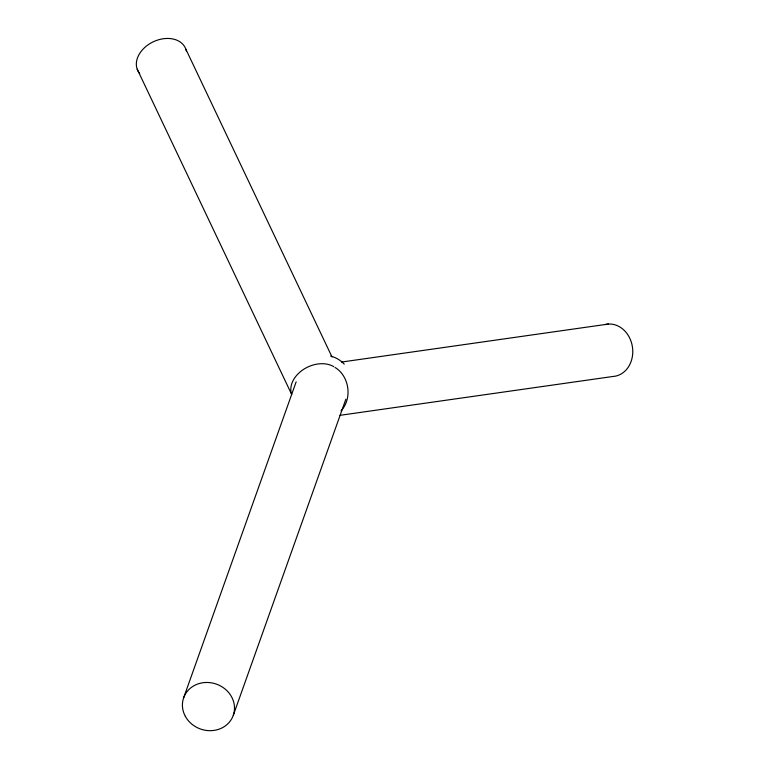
<?xml version="1.0" encoding="UTF-8"?>
<svg xmlns="http://www.w3.org/2000/svg" width="769" height="769" viewBox="0 0 769 769"><rect width="100%" height="100%" fill="white"/><g stroke="black" fill="none" stroke-linecap="round" stroke-linejoin="round"><path stroke-width="1.15" d="M183.618 697.858L296.161 381.818M233.305 715.285L345.839 399.246M341.494 362.055L608.433 324.057M339.975 415.327L612.835 376.493A26.329 22.051 81.9 0 0 632.426 346.906A26.329 22.051 81.9 0 0 605.001 324.585M185.81 49.11L332.045 357.018M137.199 69.181L291.672 394.43A26.329 19.206 -25.4 0 1 303.38 369.505A26.329 19.206 -25.4 0 1 333.765 366.659M330.689 356.085A26.329 23.82 19.6 0 1 344.243 364.122M335.015 367.447A26.329 22.051 81.9 0 1 341.061 410.8M139.718 73.526A26.329 19.206 -25.4 0 1 153.079 41.882A26.329 19.206 -25.4 0 1 186.358 51.062M185.339 716.314A26.329 23.82 19.6 0 0 230.421 720.813A26.329 23.82 19.6 0 0 209.62 682.603A26.329 23.82 19.6 0 0 185.339 716.314"/></g></svg>
